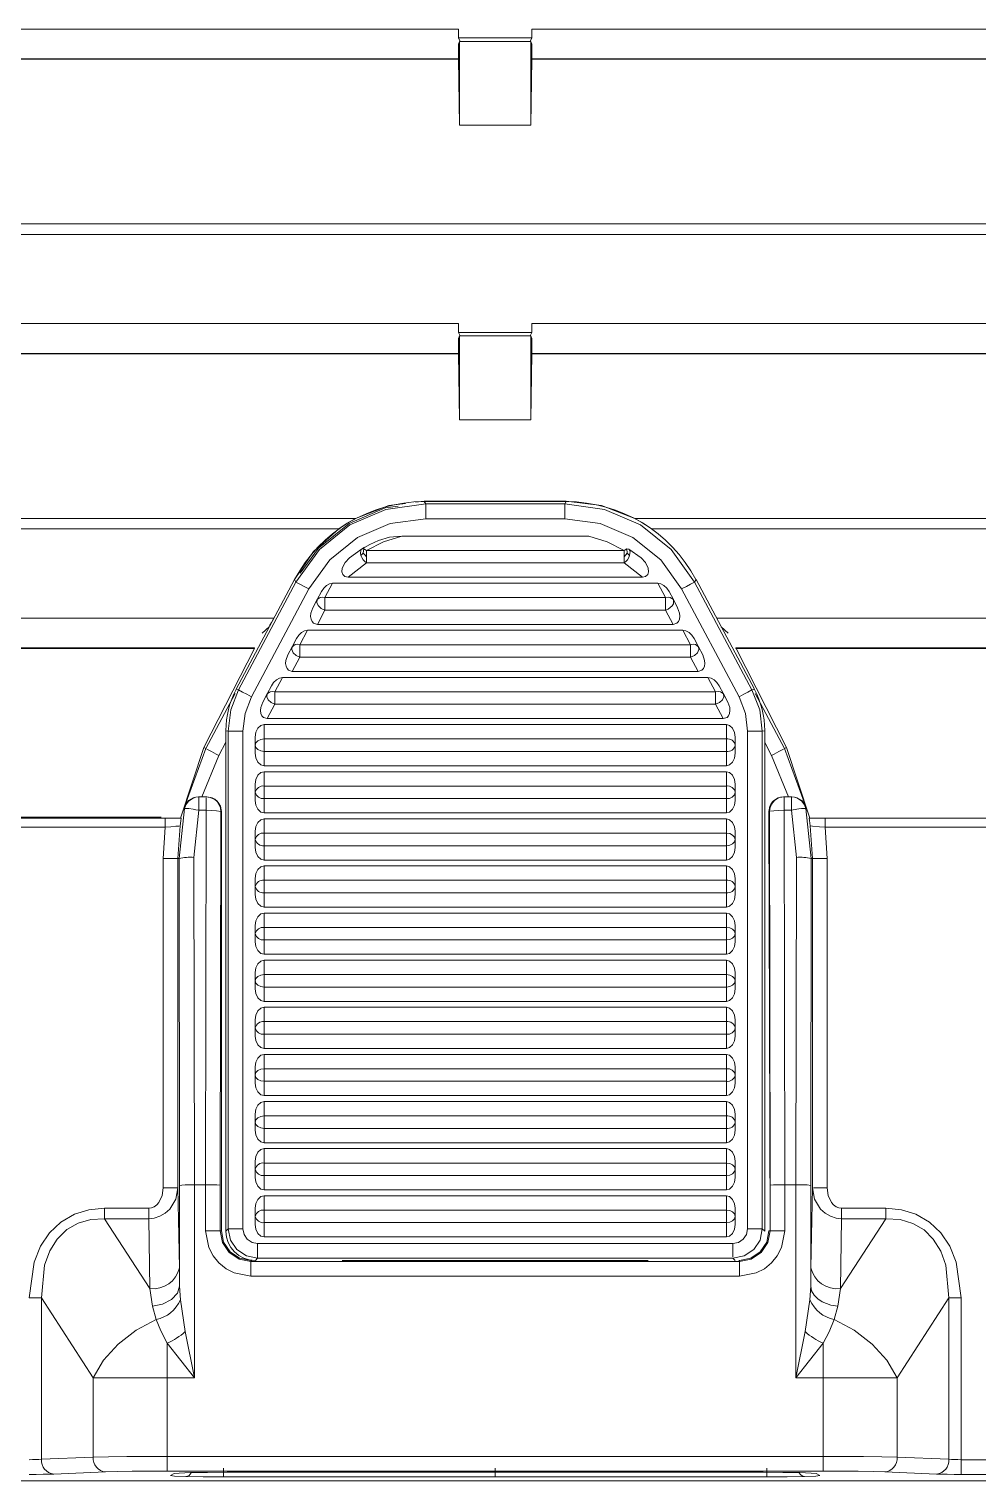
# Model space of a CAD drawing. Header units: millimetres. Extents: x -6000 to 26000, y -6000 to 26000.
# Drawn here: x 116.96 to 121.44, y -2837.61 to -2830.75 of the extents above; entities that cross this region are included whole.
import ezdxf

# ---------------------------------------------------------------- set-up
doc = ezdxf.new("R2010")
doc.units = ezdxf.units.MM
doc.header["$MEASUREMENT"] = 0
doc.layers.add('Чертеж и Рисунок_Ном._пера__7', color=7, linetype='Continuous', lineweight=15)
doc.layers.add('Чертеж и Рисунок_Ном._пера__8', color=7, linetype='Continuous', lineweight=15, true_color=0xa80f02)

msp = doc.modelspace()

# ---------------------------------------------------------------- linework, layer by layer
at = {"layer": 'Чертеж и Рисунок_Ном._пера__7', "color": 7, "linetype": 'Continuous', "lineweight": 15}
for p, q in [((113.8319, -2830.7472), (118.9884, -2830.7472)), ((118.9884, -2830.7472), (118.9884, -2830.789)), ((118.9884, -2830.789), (119.3363, -2830.789)), ((118.9884, -2830.789), (118.9969, -2830.806)), ((119.3278, -2830.806), (119.3363, -2830.789)), ((119.3363, -2830.7472), (124.4928, -2830.7472)), ((119.3363, -2830.7472), (119.3363, -2830.789)), ((118.9884, -2830.8182), (118.9945, -2830.806)), ((118.9884, -2830.8884), (118.9884, -2830.8182)), ((118.9945, -2830.806), (118.9945, -2831.2016)), ((118.9969, -2830.806), (118.9945, -2830.806)), ((118.9969, -2830.806), (119.3278, -2830.806)), ((119.3278, -2830.806), (119.3302, -2830.806)), ((119.3302, -2831.2016), (119.3302, -2830.806)), ((119.3363, -2830.8182), (119.3302, -2830.806)), ((119.3363, -2830.8182), (119.3363, -2830.8884)), ((118.989, -2830.8904), (113.8313, -2830.8904)), ((113.8319, -2830.8884), (118.9884, -2830.8884)), ((118.989, -2830.8904), (118.9884, -2830.8884)), ((118.9945, -2831.2016), (118.989, -2830.8904)), ((119.3357, -2830.8904), (119.3302, -2831.2016)), ((124.4934, -2830.8904), (119.3357, -2830.8904)), ((119.3363, -2830.8884), (119.3363, -2830.8884)), ((119.3363, -2830.8884), (124.4928, -2830.8884)), ((119.3302, -2831.2016), (118.9945, -2831.2016)), ((124.6722, -2831.6683), (113.6525, -2831.6683)), ((124.6711, -2831.7175), (113.6536, -2831.7175)), ((113.8319, -2832.139), (118.9884, -2832.139)), ((118.9884, -2832.139), (118.9884, -2832.1808)), ((119.3363, -2832.139), (124.4928, -2832.139)), ((119.3363, -2832.139), (119.3363, -2832.1808)), ((118.9884, -2832.1808), (119.3363, -2832.1808)), ((118.9884, -2832.1808), (118.9969, -2832.1978)), ((118.9884, -2832.2099), (118.9945, -2832.1978)), ((118.9884, -2832.2802), (118.9884, -2832.2099)), ((118.9945, -2832.1978), (118.9945, -2832.5933)), ((118.9969, -2832.1978), (118.9945, -2832.1978)), ((118.9969, -2832.1978), (119.3278, -2832.1978)), ((119.3278, -2832.1978), (119.3363, -2832.1808)), ((119.3278, -2832.1978), (119.3302, -2832.1978)), ((119.3302, -2832.5933), (119.3302, -2832.1978)), ((119.3363, -2832.2099), (119.3302, -2832.1978)), ((119.3363, -2832.2099), (119.3363, -2832.2802)), ((118.989, -2832.2821), (113.8313, -2832.2821)), ((113.8319, -2832.2802), (118.9884, -2832.2802)), ((118.989, -2832.2821), (118.9884, -2832.2802)), ((118.9945, -2832.5933), (118.989, -2832.2821)), ((119.3357, -2832.2821), (119.3302, -2832.5933)), ((124.4934, -2832.2821), (119.3357, -2832.2821)), ((119.3363, -2832.2802), (119.3363, -2832.2802)), ((119.3363, -2832.2802), (124.4928, -2832.2802)), ((119.3302, -2832.5933), (118.9945, -2832.5933)), ((118.7854, -2832.9829), (118.8274, -2832.9777)), ((118.8273, -2832.9806), (118.834, -2832.9917)), ((118.8273, -2832.9806), (119.4983, -2832.9806)), ((118.8274, -2832.9777), (119.4973, -2832.9777)), ((119.4983, -2832.9806), (119.4916, -2832.9917)), ((118.834, -2832.9917), (119.4916, -2832.9917)), ((113.6525, -2833.0601), (118.5016, -2833.0601)), ((113.6536, -2833.1093), (118.4227, -2833.1093)), ((118.834, -2833.0612), (119.4916, -2833.0612)), ((124.6722, -2833.0601), (119.8231, -2833.0601)), ((124.6711, -2833.1093), (119.902, -2833.1093)), ((118.7204, -2833.1433), (119.6053, -2833.1433)), ((118.4737, -2833.2469), (118.5311, -2833.2054)), ((118.5276, -2833.235), (118.5391, -2833.2243)), ((118.5534, -2833.2112), (119.7723, -2833.2112)), ((119.798, -2833.235), (119.7866, -2833.2243)), ((119.8519, -2833.2469), (119.7945, -2833.2054)), ((118.4674, -2833.3382), (118.5534, -2833.2703)), ((119.7723, -2833.2703), (118.5534, -2833.2703)), ((119.7723, -2833.2703), (119.8582, -2833.3382)), ((117.9382, -2833.8675), (118.2137, -2833.3492)), ((117.9493, -2833.8703), (118.2204, -2833.3604)), ((118.0107, -2833.9029), (118.2818, -2833.393)), ((118.2137, -2833.3492), (118.2204, -2833.3604)), ((118.394, -2833.366), (118.3579, -2833.4339)), ((118.394, -2833.366), (119.9316, -2833.366)), ((119.8582, -2833.3382), (118.4674, -2833.3382)), ((119.9316, -2833.366), (119.9677, -2833.4339)), ((120.0439, -2833.393), (120.315, -2833.9029)), ((120.1119, -2833.3492), (120.1052, -2833.3604)), ((120.1052, -2833.3604), (120.3763, -2833.8703)), ((120.1119, -2833.3492), (120.3875, -2833.8675)), ((118.3211, -2833.4438), (118.3007, -2833.4822)), ((118.3415, -2833.4054), (118.3211, -2833.4438)), ((118.3579, -2833.4339), (119.9677, -2833.4339)), ((118.3579, -2833.4929), (118.3579, -2833.4339)), ((119.9677, -2833.4929), (119.9677, -2833.4339)), ((119.9842, -2833.4054), (120.0046, -2833.4438)), ((120.025, -2833.4822), (120.0046, -2833.4438)), ((118.1162, -2833.5308), (113.8319, -2833.5308)), ((118.3218, -2833.5608), (118.3579, -2833.4929)), ((119.9677, -2833.4929), (118.3579, -2833.4929)), ((120.0038, -2833.5608), (119.9677, -2833.4929)), ((120.2085, -2833.5308), (124.4928, -2833.5308)), ((118.0609, -2833.6026), (118.0946, -2833.5725)), ((118.2756, -2833.5887), (118.2395, -2833.6566)), ((118.2756, -2833.5887), (120.05, -2833.5887)), ((120.0038, -2833.5608), (118.3218, -2833.5608)), ((120.05, -2833.5887), (120.0861, -2833.6566)), ((120.2638, -2833.6026), (120.2305, -2833.5721)), ((118.0246, -2833.6719), (113.8319, -2833.6719)), ((113.8319, -2833.6739), (118.0243, -2833.6739)), ((118.0243, -2833.6739), (117.7845, -2834.1423)), ((118.0243, -2833.6739), (118.0246, -2833.6719)), ((118.2027, -2833.6665), (118.1823, -2833.7049)), ((118.2231, -2833.6281), (118.2027, -2833.6665)), ((118.2395, -2833.6566), (120.0861, -2833.6566)), ((118.2395, -2833.7156), (118.2395, -2833.6566)), ((120.0861, -2833.7156), (120.0861, -2833.6566)), ((120.1026, -2833.6281), (120.123, -2833.6665)), ((120.1434, -2833.7049), (120.123, -2833.6665)), ((120.3004, -2833.6739), (120.3001, -2833.6719)), ((120.3001, -2833.6719), (120.5402, -2834.1423)), ((120.3001, -2833.6719), (124.4928, -2833.6719)), ((124.4928, -2833.6739), (120.3004, -2833.6739)), ((118.2034, -2833.7835), (118.2395, -2833.7156)), ((120.0861, -2833.7156), (118.2395, -2833.7156)), ((120.1222, -2833.7835), (120.0861, -2833.7156)), ((118.1211, -2833.8793), (118.1572, -2833.8114)), ((118.1572, -2833.8114), (120.1684, -2833.8114)), ((120.1222, -2833.7835), (118.2034, -2833.7835)), ((120.1684, -2833.8114), (120.2045, -2833.8793)), ((117.9382, -2833.8675), (117.9493, -2833.8703)), ((118.1047, -2833.8508), (118.0843, -2833.8892)), ((118.1211, -2833.8793), (120.2045, -2833.8793)), ((118.1211, -2833.9383), (118.1211, -2833.8793)), ((120.2045, -2833.9383), (120.2045, -2833.8793)), ((120.221, -2833.8508), (120.2414, -2833.8892)), ((120.3875, -2833.8675), (120.3763, -2833.8703)), ((117.9328, -2833.8871), (117.7943, -2834.1475)), ((118.0639, -2833.9276), (118.0843, -2833.8892)), ((118.085, -2834.0062), (118.1211, -2833.9383)), ((120.2045, -2833.9383), (118.1211, -2833.9383)), ((120.2406, -2834.0062), (120.2045, -2833.9383)), ((120.2618, -2833.9276), (120.2414, -2833.8892)), ((120.392, -2833.8873), (120.5304, -2834.1475)), ((120.2406, -2834.0062), (118.085, -2834.0062)), ((117.8894, -2834.0632), (117.9005, -2834.066)), ((117.8894, -2836.4281), (117.8894, -2834.0632)), ((117.9005, -2836.4169), (117.9005, -2834.066)), ((117.97, -2836.4169), (117.97, -2834.066)), ((118.0703, -2834.034), (120.2554, -2834.034)), ((118.0703, -2834.1019), (118.0703, -2834.034)), ((120.2554, -2834.034), (120.2554, -2834.1019)), ((120.3557, -2834.066), (120.3557, -2836.4169)), ((120.4363, -2834.0632), (120.4252, -2834.066)), ((120.4252, -2834.066), (120.4252, -2836.4169)), ((120.4363, -2834.0632), (120.4363, -2836.4281)), ((117.7845, -2834.1423), (117.6765, -2834.4722)), ((117.6903, -2834.4305), (117.7943, -2834.1475)), ((117.7943, -2834.1475), (117.7845, -2834.1423)), ((118.0285, -2834.0931), (118.0285, -2834.1315)), ((118.0285, -2834.1698), (118.0285, -2834.1315)), ((118.0703, -2834.1019), (120.2554, -2834.1019)), ((118.0703, -2834.161), (118.0703, -2834.1019)), ((120.2554, -2834.161), (120.2554, -2834.1019)), ((120.2971, -2834.0931), (120.2971, -2834.1315)), ((120.2971, -2834.1698), (120.2971, -2834.1315)), ((120.5402, -2834.1423), (120.5304, -2834.1475)), ((120.5304, -2834.1475), (120.6344, -2834.4305)), ((120.6482, -2834.4722), (120.5402, -2834.1423)), ((117.8558, -2834.1802), (117.7761, -2834.3758)), ((120.2554, -2834.161), (118.0703, -2834.161)), ((118.0703, -2834.2289), (118.0703, -2834.161)), ((120.2554, -2834.2289), (120.2554, -2834.161)), ((120.5486, -2834.3758), (120.469, -2834.1802)), ((120.2554, -2834.2289), (118.0703, -2834.2289)), ((118.0703, -2834.2567), (118.0703, -2834.3246)), ((118.0703, -2834.2567), (120.2554, -2834.2567)), ((120.2554, -2834.2567), (120.2554, -2834.3246)), ((118.0285, -2834.3158), (118.0285, -2834.3541)), ((118.0285, -2834.3541), (118.0285, -2834.3925)), ((118.0703, -2834.3246), (120.2554, -2834.3246)), ((118.0703, -2834.3837), (118.0703, -2834.3246)), ((120.2554, -2834.3837), (120.2554, -2834.3246)), ((120.2971, -2834.3158), (120.2971, -2834.3541)), ((120.2971, -2834.3925), (120.2971, -2834.3541)), ((117.6686, -2834.6677), (117.694, -2834.4304)), ((117.694, -2834.4304), (117.6903, -2834.4305)), ((117.762, -2834.3758), (117.7595, -2834.3758)), ((117.762, -2834.3758), (117.762, -2834.4393)), ((117.7963, -2834.3758), (117.762, -2834.3758)), ((117.7987, -2834.3758), (117.7963, -2834.3758)), ((120.2554, -2834.3837), (118.0703, -2834.3837)), ((118.0703, -2834.4516), (118.0703, -2834.3837)), ((120.2554, -2834.4516), (120.2554, -2834.3837)), ((120.526, -2834.3758), (120.5284, -2834.3758)), ((120.5627, -2834.3758), (120.5284, -2834.3758)), ((120.5627, -2834.4393), (120.5627, -2834.3758)), ((120.5652, -2834.3758), (120.5627, -2834.3758)), ((120.6307, -2834.4304), (120.6561, -2834.6677)), ((120.6344, -2834.4305), (120.6307, -2834.4304)), ((108.1025, -2834.4772), (117.6027, -2834.4772)), ((113.6534, -2834.4722), (117.583, -2834.4722)), ((117.6765, -2834.4722), (117.6757, -2834.4772)), ((117.7382, -2834.6616), (117.762, -2834.4393)), ((117.762, -2834.4393), (117.7963, -2834.4393)), ((117.7963, -2834.4393), (117.7936, -2836.2087)), ((117.8632, -2836.2117), (117.8659, -2834.4454)), ((117.8659, -2834.4454), (117.8683, -2834.4454)), ((117.8683, -2834.4454), (117.8683, -2836.4269)), ((120.2554, -2834.4516), (118.0703, -2834.4516)), ((118.0703, -2834.4794), (120.2554, -2834.4794)), ((118.0703, -2834.4794), (118.0703, -2834.5473)), ((120.2554, -2834.4794), (120.2554, -2834.5473)), ((120.4588, -2834.4454), (120.4564, -2834.4454)), ((120.4615, -2836.4269), (120.4564, -2834.4454)), ((120.4588, -2834.4454), (120.4615, -2836.2117)), ((120.5284, -2834.4393), (120.5311, -2836.2087)), ((120.5627, -2834.4393), (120.5284, -2834.4393)), ((120.5865, -2834.6616), (120.5627, -2834.4393)), ((120.649, -2834.4772), (120.6482, -2834.4722)), ((130.2222, -2834.4772), (120.722, -2834.4772)), ((117.6027, -2834.5189), (108.1025, -2834.5189)), ((117.5933, -2834.6677), (117.6027, -2834.5189)), ((117.6737, -2834.5131), (117.6629, -2834.6677)), ((118.0285, -2834.5385), (118.0285, -2834.5768)), ((118.0703, -2834.5473), (118.0703, -2834.6064)), ((118.0703, -2834.5473), (120.2554, -2834.5473)), ((120.2554, -2834.5473), (120.2554, -2834.6064)), ((120.2971, -2834.5768), (120.2971, -2834.5385)), ((120.6618, -2834.6677), (120.651, -2834.5131)), ((120.722, -2834.5189), (120.7314, -2834.6677)), ((130.2222, -2834.5189), (120.722, -2834.5189)), ((118.0285, -2834.6152), (118.0285, -2834.5768)), ((120.2554, -2834.6064), (118.0703, -2834.6064)), ((118.0703, -2834.6743), (118.0703, -2834.6064)), ((120.2554, -2834.6743), (120.2554, -2834.6064)), ((120.2971, -2834.6152), (120.2971, -2834.5768)), ((117.5933, -2836.2231), (117.5933, -2834.6677)), ((117.6629, -2834.6677), (117.5933, -2834.6677)), ((117.6629, -2834.6677), (117.6629, -2836.2231)), ((117.6629, -2834.6677), (117.6686, -2834.6677)), ((117.6686, -2834.6677), (117.6709, -2836.2117)), ((117.7405, -2836.2087), (117.7382, -2834.6616)), ((120.2554, -2834.6743), (118.0703, -2834.6743)), ((118.0703, -2834.7021), (120.2554, -2834.7021)), ((118.0703, -2834.77), (118.0703, -2834.7021)), ((120.2554, -2834.7021), (120.2554, -2834.77)), ((120.5865, -2834.6616), (120.5842, -2836.2087)), ((120.6561, -2834.6677), (120.6538, -2836.2117)), ((120.6618, -2834.6677), (120.6561, -2834.6677)), ((120.6618, -2836.2231), (120.6618, -2834.6677)), ((120.6618, -2834.6677), (120.7314, -2834.6677)), ((120.7314, -2834.6677), (120.7314, -2836.2231)), ((118.0285, -2834.7611), (118.0285, -2834.7995)), ((118.0703, -2834.77), (120.2554, -2834.77)), ((118.0703, -2834.829), (118.0703, -2834.77)), ((120.2554, -2834.829), (120.2554, -2834.77)), ((120.2971, -2834.7611), (120.2971, -2834.7995)), ((118.0285, -2834.8379), (118.0285, -2834.7995)), ((120.2554, -2834.829), (118.0703, -2834.829)), ((118.0703, -2834.8969), (118.0703, -2834.829)), ((120.2554, -2834.8969), (120.2554, -2834.829)), ((120.2971, -2834.8379), (120.2971, -2834.7995)), ((120.2554, -2834.8969), (118.0703, -2834.8969)), ((118.0703, -2834.9248), (120.2554, -2834.9248)), ((118.0703, -2834.9248), (118.0703, -2834.9927)), ((120.2554, -2834.9248), (120.2554, -2834.9927)), ((118.0285, -2834.9838), (118.0285, -2835.0222)), ((118.0285, -2835.0606), (118.0285, -2835.0222)), ((118.0703, -2834.9927), (118.0703, -2835.0517)), ((118.0703, -2834.9927), (120.2554, -2834.9927)), ((120.2554, -2834.9927), (120.2554, -2835.0517)), ((120.2971, -2835.0222), (120.2971, -2834.9838)), ((120.2971, -2835.0606), (120.2971, -2835.0222)), ((120.2554, -2835.0517), (118.0703, -2835.0517)), ((118.0703, -2835.1196), (118.0703, -2835.0517)), ((120.2554, -2835.1196), (120.2554, -2835.0517)), ((120.2554, -2835.1196), (118.0703, -2835.1196)), ((118.0703, -2835.1475), (118.0703, -2835.2154)), ((118.0703, -2835.1475), (120.2554, -2835.1475)), ((120.2554, -2835.1475), (120.2554, -2835.2154)), ((118.0285, -2835.2065), (118.0285, -2835.2449)), ((118.0285, -2835.2449), (118.0285, -2835.2833)), ((118.0703, -2835.2154), (120.2554, -2835.2154)), ((118.0703, -2835.2744), (118.0703, -2835.2154)), ((120.2554, -2835.2744), (120.2554, -2835.2154)), ((120.2971, -2835.2065), (120.2971, -2835.2449)), ((120.2971, -2835.2833), (120.2971, -2835.2449)), ((120.2554, -2835.2744), (118.0703, -2835.2744)), ((118.0703, -2835.3423), (118.0703, -2835.2744)), ((120.2554, -2835.3423), (120.2554, -2835.2744)), ((120.2554, -2835.3423), (118.0703, -2835.3423)), ((118.0703, -2835.3701), (118.0703, -2835.438)), ((118.0703, -2835.3701), (120.2554, -2835.3701)), ((120.2554, -2835.3701), (120.2554, -2835.438)), ((118.0285, -2835.4292), (118.0285, -2835.4676)), ((118.0703, -2835.438), (120.2554, -2835.438)), ((118.0703, -2835.4971), (118.0703, -2835.438)), ((120.2554, -2835.4971), (120.2554, -2835.438)), ((120.2971, -2835.4292), (120.2971, -2835.4676)), ((118.0285, -2835.4676), (118.0285, -2835.5059)), ((120.2554, -2835.4971), (118.0703, -2835.4971)), ((118.0703, -2835.565), (118.0703, -2835.4971)), ((120.2554, -2835.565), (120.2554, -2835.4971)), ((120.2971, -2835.5059), (120.2971, -2835.4676)), ((120.2554, -2835.565), (118.0703, -2835.565)), ((118.0703, -2835.5928), (118.0703, -2835.6607)), ((118.0703, -2835.5928), (120.2554, -2835.5928)), ((120.2554, -2835.5928), (120.2554, -2835.6607)), ((118.0285, -2835.6519), (118.0285, -2835.6902)), ((118.0703, -2835.6607), (118.0703, -2835.7198)), ((118.0703, -2835.6607), (120.2554, -2835.6607)), ((120.2554, -2835.6607), (120.2554, -2835.7198)), ((120.2971, -2835.6519), (120.2971, -2835.6902)), ((118.0285, -2835.7286), (118.0285, -2835.6902)), ((120.2554, -2835.7198), (118.0703, -2835.7198)), ((118.0703, -2835.7877), (118.0703, -2835.7198)), ((120.2554, -2835.7198), (120.2554, -2835.7877)), ((120.2971, -2835.7286), (120.2971, -2835.6902)), ((120.2554, -2835.7877), (118.0703, -2835.7877)), ((118.0703, -2835.8834), (118.0703, -2835.8155)), ((118.0703, -2835.8155), (120.2554, -2835.8155)), ((120.2554, -2835.8155), (120.2554, -2835.8834)), ((118.0285, -2835.8745), (118.0285, -2835.9129)), ((118.0285, -2835.9513), (118.0285, -2835.9129)), ((118.0703, -2835.8834), (120.2554, -2835.8834)), ((118.0703, -2835.9424), (118.0703, -2835.8834)), ((120.2554, -2835.9424), (120.2554, -2835.8834)), ((120.2971, -2835.8745), (120.2971, -2835.9129)), ((120.2971, -2835.9513), (120.2971, -2835.9129)), ((120.2554, -2835.9424), (118.0703, -2835.9424)), ((118.0703, -2836.0103), (118.0703, -2835.9424)), ((120.2554, -2836.0103), (120.2554, -2835.9424)), ((120.2554, -2836.0103), (118.0703, -2836.0103)), ((118.0703, -2836.0382), (120.2554, -2836.0382)), ((118.0703, -2836.0382), (118.0703, -2836.1061)), ((120.2554, -2836.0382), (120.2554, -2836.1061)), ((118.0285, -2836.0972), (118.0285, -2836.1356)), ((118.0285, -2836.174), (118.0285, -2836.1356)), ((118.0703, -2836.1061), (118.0703, -2836.1651)), ((118.0703, -2836.1061), (120.2554, -2836.1061)), ((120.2554, -2836.1061), (120.2554, -2836.1651)), ((120.2971, -2836.0972), (120.2971, -2836.1356)), ((120.2971, -2836.174), (120.2971, -2836.1356)), ((117.6709, -2836.2117), (117.6709, -2836.6878)), ((117.7405, -2837.1205), (117.7405, -2836.2087)), ((117.7936, -2836.2087), (117.7405, -2836.2087)), ((117.7936, -2836.4269), (117.7936, -2836.2087)), ((117.8632, -2836.4269), (117.8632, -2836.2117)), ((120.2554, -2836.1651), (118.0703, -2836.1651)), ((118.0703, -2836.233), (118.0703, -2836.1651)), ((120.2554, -2836.1651), (120.2554, -2836.233)), ((120.4615, -2836.4269), (120.4615, -2836.2117)), ((120.5311, -2836.2087), (120.5311, -2836.4269)), ((120.5842, -2836.2087), (120.5311, -2836.2087)), ((120.5842, -2836.2087), (120.5842, -2837.1205)), ((120.6538, -2836.2117), (120.6538, -2836.6878)), ((117.6695, -2836.601), (117.6629, -2836.2231)), ((120.2554, -2836.233), (118.0703, -2836.233)), ((118.0703, -2836.2609), (120.2554, -2836.2609)), ((118.0703, -2836.2609), (118.0703, -2836.3288)), ((120.2554, -2836.2609), (120.2554, -2836.3288)), ((120.6552, -2836.601), (120.6618, -2836.2231)), ((117.316, -2836.3695), (117.316, -2836.3202)), ((117.316, -2836.3202), (117.5246, -2836.3202)), ((117.5246, -2836.3695), (117.5246, -2836.3202)), ((118.0285, -2836.3199), (118.0285, -2836.3583)), ((118.0703, -2836.3288), (118.0703, -2836.3878)), ((118.0703, -2836.3288), (120.2554, -2836.3288)), ((120.2554, -2836.3288), (120.2554, -2836.3878)), ((120.2971, -2836.3199), (120.2971, -2836.3583)), ((120.8001, -2836.3695), (120.8001, -2836.3202)), ((120.8001, -2836.3202), (121.0087, -2836.3202)), ((121.0087, -2836.3202), (121.0087, -2836.3695)), ((117.5303, -2836.6994), (117.316, -2836.3695)), ((117.316, -2836.3695), (117.5246, -2836.3695)), ((117.5303, -2836.6994), (117.5246, -2836.3695)), ((117.8894, -2836.4281), (117.9005, -2836.4169)), ((118.0285, -2836.3967), (118.0285, -2836.3583)), ((120.2554, -2836.3878), (118.0703, -2836.3878)), ((118.0703, -2836.4557), (118.0703, -2836.3878)), ((120.2554, -2836.3878), (120.2554, -2836.4557)), ((120.2971, -2836.3967), (120.2971, -2836.3583)), ((120.4363, -2836.4281), (120.4252, -2836.4169)), ((121.0087, -2836.3695), (120.7944, -2836.6994)), ((120.8001, -2836.3695), (120.7944, -2836.6994)), ((121.0087, -2836.3695), (120.8001, -2836.3695)), ((117.7936, -2836.4269), (117.8632, -2836.4269)), ((117.8683, -2836.4269), (117.8632, -2836.4269)), ((120.2862, -2836.4864), (118.0395, -2836.4864)), ((120.2554, -2836.4557), (118.0703, -2836.4557)), ((120.4564, -2836.4269), (120.4615, -2836.4269)), ((120.5311, -2836.4269), (120.4615, -2836.4269)), ((120.2862, -2836.5559), (118.0395, -2836.5559)), ((117.6709, -2836.6878), (117.6695, -2836.601)), ((118.0075, -2836.5661), (118.0075, -2836.5712)), ((118.0118, -2836.5661), (118.0075, -2836.5661)), ((120.3172, -2836.5712), (118.0075, -2836.5712)), ((118.0075, -2836.6408), (118.0075, -2836.5712)), ((118.4386, -2836.5675), (118.4386, -2836.5666)), ((118.4386, -2836.5666), (119.8861, -2836.5675)), ((118.8312, -2836.567), (118.4386, -2836.567)), ((118.8312, -2836.567), (119.5664, -2836.567)), ((119.8861, -2836.567), (119.5664, -2836.567)), ((119.8861, -2836.5675), (119.8861, -2836.5666)), ((120.3172, -2836.5661), (120.3138, -2836.5661)), ((120.3172, -2836.5712), (120.3172, -2836.5661)), ((120.3172, -2836.6408), (120.3172, -2836.5712)), ((120.6538, -2836.6878), (120.6552, -2836.601)), ((117.6709, -2836.6878), (117.6743, -2836.7534)), ((120.3172, -2836.6408), (118.0075, -2836.6408)), ((120.6504, -2836.7534), (120.6538, -2836.6878)), ((117.0173, -2836.7438), (116.9589, -2836.7438)), ((117.0173, -2836.7438), (117.2619, -2837.1205)), ((117.0173, -2836.7438), (117.0173, -2837.5064)), ((117.5429, -2836.7822), (117.5303, -2836.6994)), ((117.6743, -2836.7534), (117.6977, -2836.903)), ((120.627, -2836.903), (120.6504, -2836.7534)), ((120.7944, -2836.6994), (120.7818, -2836.7822)), ((121.3074, -2836.7438), (121.0628, -2837.1205)), ((121.3074, -2837.5064), (121.3074, -2836.7438)), ((121.3074, -2836.7438), (121.3658, -2836.7438)), ((121.3658, -2836.7438), (121.3658, -2837.508)), ((117.5595, -2836.8451), (117.5429, -2836.7822)), ((120.7652, -2836.8451), (120.7818, -2836.7822)), ((117.612, -2837.1205), (117.612, -2836.9574)), ((117.7405, -2837.1205), (117.612, -2836.9574)), ((117.6977, -2836.903), (117.7405, -2837.1205)), ((120.5842, -2837.1205), (120.627, -2836.903)), ((120.7127, -2836.9574), (120.5842, -2837.1205)), ((120.7127, -2836.9574), (120.7127, -2837.1205)), ((117.2619, -2837.1205), (117.2619, -2837.4965)), ((117.612, -2837.4924), (117.612, -2837.1205)), ((117.7405, -2837.1205), (117.612, -2837.1205)), ((120.7127, -2837.1205), (120.5842, -2837.1205)), ((120.7127, -2837.1205), (120.7127, -2837.4924)), ((121.0628, -2837.1205), (120.7127, -2837.1205)), ((121.0628, -2837.1205), (121.0628, -2837.4965)), ((117.2619, -2837.4965), (117.0173, -2837.5064)), ((120.7127, -2837.4924), (117.612, -2837.4924)), ((117.612, -2837.4924), (117.612, -2837.5619)), ((120.7127, -2837.5619), (120.7127, -2837.4924)), ((121.0628, -2837.4965), (121.3074, -2837.5064)), ((121.3658, -2837.508), (121.3658, -2837.5776)), ((121.3658, -2837.508), (131.9778, -2837.508)), ((117.3202, -2837.5661), (117.0756, -2837.5759)), ((120.7127, -2837.5619), (117.612, -2837.5619)), ((117.627, -2837.583), (117.6272, -2837.5828)), ((117.6272, -2837.5828), (117.6455, -2837.5736)), ((117.8775, -2837.5479), (117.8775, -2837.5896)), ((117.8957, -2837.5674), (118.4389, -2837.5674)), ((117.8957, -2837.5674), (118.4386, -2837.5674)), ((118.4386, -2837.5663), (119.8861, -2837.5663)), ((118.4386, -2837.5674), (118.4386, -2837.5663)), ((119.1624, -2837.5479), (119.1624, -2837.5896)), ((119.8857, -2837.5674), (119.9064, -2837.5674)), ((119.8861, -2837.5674), (119.8861, -2837.5663)), ((119.8861, -2837.5674), (120.429, -2837.5674)), ((119.8861, -2837.5674), (119.8861, -2837.5674)), ((119.9064, -2837.5674), (120.429, -2837.5674)), ((120.4472, -2837.5896), (120.4472, -2837.5479)), ((120.6792, -2837.5736), (120.6975, -2837.5828)), ((120.6975, -2837.5828), (120.6977, -2837.583)), ((121.2491, -2837.5759), (121.0045, -2837.5661)), ((121.3658, -2837.5776), (131.9778, -2837.5776)), ((106.3159, -2837.6086), (132.0088, -2837.6086)), ((119.1624, -2837.5896), (117.8775, -2837.5896)), ((120.4472, -2837.5896), (119.1624, -2837.5896))]:
    msp.add_line(p, q, dxfattribs=at)
at = {"layer": 'Чертеж и Рисунок_Ном._пера__7', "color": 7, "linetype": 'Continuous', "lineweight": 15, "flags": 128}
for points in [[(118.5016, -2833.0601), (118.6597, -2832.9985), (118.7392, -2832.9887)], [(119.8231, -2833.0601), (119.665, -2832.9985), (119.4973, -2832.9777)], [(118.2204, -2833.3604), (118.3316, -2833.2066), (118.4761, -2833.091), (118.646, -2833.0176), (118.834, -2832.9917)], [(118.241, -2833.3188), (118.3265, -2833.2), (118.4718, -2833.0835), (118.6429, -2833.01), (118.7043, -2833.0016)], [(118.834, -2832.9917), (118.834, -2833.0133), (118.834, -2833.0354), (118.834, -2833.0612)], [(119.4916, -2832.9917), (119.4916, -2833.0133), (119.4916, -2833.0354), (119.4916, -2833.0612)], [(119.4916, -2832.9917), (119.6796, -2833.0176), (119.8496, -2833.091), (119.9941, -2833.2066), (120.1052, -2833.3604)], [(118.4227, -2833.1093), (118.304, -2833.2168), (118.213, -2833.3487)], [(118.2818, -2833.393), (118.3802, -2833.2562), (118.5115, -2833.1507), (118.6667, -2833.084), (118.834, -2833.0612)], [(118.5016, -2833.0601), (118.4623, -2833.0829), (118.4227, -2833.1093)], [(119.4916, -2833.0612), (119.6586, -2833.0839), (119.8135, -2833.1503), (119.9452, -2833.2559), (120.0439, -2833.393)], [(119.902, -2833.1093), (119.8624, -2833.0829), (119.8231, -2833.0601)], [(118.6105, -2833.1639), (118.5692, -2833.1835), (118.5334, -2833.204), (118.5451, -2833.1961)], [(118.7204, -2833.1433), (118.6339, -2833.1698), (118.5534, -2833.2112)], [(118.6105, -2833.1639), (118.6623, -2833.1485), (118.7204, -2833.1433)], [(119.6053, -2833.1433), (119.6917, -2833.1698), (119.7723, -2833.2112)], [(118.4674, -2833.3382), (118.4522, -2833.3349), (118.4418, -2833.3251), (118.4379, -2833.3121), (118.4398, -2833.2953), (118.4532, -2833.2686), (118.4737, -2833.2469)], [(118.5276, -2833.235), (118.5252, -2833.2252), (118.5271, -2833.2099)], [(118.5534, -2833.2703), (118.5455, -2833.2635), (118.5382, -2833.2549), (118.5321, -2833.2451), (118.5276, -2833.235)], [(118.5311, -2833.2054), (118.5413, -2833.2043)], [(118.5413, -2833.2043), (118.5391, -2833.2243)], [(118.5391, -2833.2243), (118.5456, -2833.2324), (118.5534, -2833.2407)], [(118.5413, -2833.2043), (118.5534, -2833.2112)], [(118.5534, -2833.2112), (118.5534, -2833.2248), (118.5534, -2833.2407)], [(118.5534, -2833.2703), (118.5534, -2833.2567), (118.5534, -2833.2407)], [(119.7723, -2833.2112), (119.7843, -2833.2043)], [(119.7723, -2833.2112), (119.7723, -2833.2248), (119.7723, -2833.2407)], [(119.7866, -2833.2243), (119.78, -2833.2324), (119.7723, -2833.2407)], [(119.798, -2833.235), (119.7936, -2833.2451), (119.7875, -2833.2549), (119.7802, -2833.2635), (119.7723, -2833.2703)], [(119.7723, -2833.2407), (119.7723, -2833.2567), (119.7723, -2833.2703)], [(119.7843, -2833.2043), (119.7866, -2833.2243)], [(119.7843, -2833.2043), (119.7945, -2833.2054)], [(119.7945, -2833.2054), (119.8006, -2833.2166), (119.798, -2833.235)], [(119.8519, -2833.2469), (119.8725, -2833.2686), (119.8858, -2833.2953), (119.8878, -2833.3117), (119.8839, -2833.3251), (119.873, -2833.3351), (119.8582, -2833.3382)], [(118.2204, -2833.3604), (118.2395, -2833.3705), (118.259, -2833.3809), (118.2818, -2833.393)], [(118.3415, -2833.4054), (118.3521, -2833.3895), (118.3654, -2833.3769), (118.3797, -2833.3687), (118.394, -2833.366)], [(119.9316, -2833.366), (119.9458, -2833.3687), (119.9603, -2833.3769), (119.9734, -2833.3893), (119.9842, -2833.4054)], [(120.1052, -2833.3604), (120.0862, -2833.3705), (120.0666, -2833.3809), (120.0439, -2833.393)], [(118.3579, -2833.4929), (118.34, -2833.4849), (118.326, -2833.472), (118.3192, -2833.4572), (118.3211, -2833.4438)], [(118.3211, -2833.4438), (118.3353, -2833.4333), (118.3461, -2833.4321), (118.3579, -2833.4339)], [(119.9677, -2833.4339), (119.9796, -2833.4321), (119.9903, -2833.4333), (120.0046, -2833.4438)], [(120.0046, -2833.4634), (119.9989, -2833.4729), (119.9903, -2833.4815), (119.9796, -2833.4884), (119.9677, -2833.4929)], [(120.0046, -2833.4438), (120.0046, -2833.4634)], [(118.1141, -2833.5348), (118.1052, -2833.5513), (118.0963, -2833.5681)], [(118.3218, -2833.5608), (118.304, -2833.555), (118.2968, -2833.5471), (118.2921, -2833.5359), (118.2902, -2833.523), (118.2915, -2833.5083), (118.3007, -2833.4822)], [(120.025, -2833.4822), (120.0342, -2833.5083), (120.0354, -2833.5226), (120.0336, -2833.5359), (120.029, -2833.5468), (120.0216, -2833.555), (120.0038, -2833.5608)], [(118.2231, -2833.6281), (118.2337, -2833.6122), (118.247, -2833.5995), (118.2613, -2833.5914), (118.2756, -2833.5887)], [(120.05, -2833.5887), (120.0642, -2833.5914), (120.0787, -2833.5995), (120.0918, -2833.612), (120.1026, -2833.6281)], [(118.2395, -2833.7156), (118.2216, -2833.7076), (118.2076, -2833.6947), (118.2008, -2833.6799), (118.2027, -2833.6665)], [(118.2027, -2833.6665), (118.2169, -2833.656), (118.2277, -2833.6548), (118.2395, -2833.6566)], [(120.0861, -2833.6566), (120.098, -2833.6548), (120.1087, -2833.656), (120.123, -2833.6665)], [(120.123, -2833.6665), (120.1248, -2833.6799), (120.118, -2833.6947), (120.1041, -2833.7076), (120.0861, -2833.7156)], [(118.2034, -2833.7835), (118.1856, -2833.7777), (118.1784, -2833.7697), (118.1737, -2833.7586), (118.1718, -2833.7457), (118.1731, -2833.731), (118.1823, -2833.7049)], [(120.1434, -2833.7049), (120.1526, -2833.731), (120.1538, -2833.7453), (120.152, -2833.7586), (120.1474, -2833.7695), (120.14, -2833.7777), (120.1222, -2833.7835)], [(118.1047, -2833.8508), (118.1153, -2833.8349), (118.1286, -2833.8222), (118.1429, -2833.8141), (118.1572, -2833.8114)], [(120.1684, -2833.8114), (120.1826, -2833.8141), (120.1971, -2833.8222), (120.2102, -2833.8347), (120.221, -2833.8508)], [(117.9005, -2834.066), (117.9129, -2833.9651), (117.9493, -2833.8703)], [(117.9493, -2833.8703), (117.9684, -2833.8804), (117.9879, -2833.8908), (118.0107, -2833.9029)], [(118.0843, -2833.8892), (118.0985, -2833.8787), (118.1093, -2833.8775), (118.1211, -2833.8793)], [(120.2045, -2833.8793), (120.2164, -2833.8775), (120.2271, -2833.8787), (120.2414, -2833.8892)], [(120.3763, -2833.8703), (120.3573, -2833.8804), (120.3378, -2833.8908), (120.315, -2833.9029)], [(120.3763, -2833.8703), (120.4128, -2833.9651), (120.4252, -2834.066)], [(117.97, -2834.066), (117.9803, -2833.982), (118.0107, -2833.9029)], [(118.085, -2834.0062), (118.0672, -2834.0004), (118.06, -2833.9924), (118.0553, -2833.9813), (118.0534, -2833.9684), (118.0547, -2833.9537), (118.0639, -2833.9276)], [(118.1211, -2833.9383), (118.1032, -2833.9302), (118.0892, -2833.9174), (118.0824, -2833.9026), (118.0843, -2833.8892)], [(120.2414, -2833.8892), (120.2432, -2833.9026), (120.2364, -2833.9174), (120.2225, -2833.9302), (120.2045, -2833.9383)], [(120.2618, -2833.9276), (120.271, -2833.9537), (120.2722, -2833.968), (120.2704, -2833.9813), (120.2658, -2833.9921), (120.2584, -2834.0004), (120.2406, -2834.0062)], [(120.315, -2833.9029), (120.3453, -2833.982), (120.3557, -2834.066)], [(117.9005, -2834.066), (117.9221, -2834.066), (117.9442, -2834.066), (117.97, -2834.066)], [(118.0285, -2834.0931), (118.0316, -2834.0706), (118.0408, -2834.0513), (118.0549, -2834.0382), (118.0703, -2834.034)], [(120.2554, -2834.034), (120.2707, -2834.0382), (120.2849, -2834.0513), (120.2942, -2834.0714), (120.2971, -2834.0931)], [(120.4252, -2834.066), (120.4036, -2834.066), (120.3814, -2834.066), (120.3557, -2834.066)], [(117.8557, -2834.1802), (117.8438, -2834.1738), (117.8322, -2834.1677), (117.8216, -2834.162), (117.8123, -2834.1571), (117.799, -2834.15)], [(118.0285, -2834.1315), (118.0317, -2834.1202), (118.0408, -2834.1106), (118.0543, -2834.1042), (118.0703, -2834.1019)], [(118.0703, -2834.161), (118.0543, -2834.1587), (118.0408, -2834.1523), (118.0317, -2834.1428), (118.0285, -2834.1315)], [(120.469, -2834.1802), (120.4809, -2834.1738), (120.4925, -2834.1677), (120.5031, -2834.162), (120.5124, -2834.1571), (120.5257, -2834.15)], [(118.0703, -2834.2289), (118.0549, -2834.2247), (118.0408, -2834.2116), (118.0315, -2834.1916), (118.0285, -2834.1698)], [(120.2971, -2834.1698), (120.2941, -2834.1924), (120.2849, -2834.2116), (120.2707, -2834.2247), (120.2554, -2834.2289)], [(118.0285, -2834.3158), (118.0316, -2834.2933), (118.0408, -2834.274), (118.0549, -2834.2609), (118.0703, -2834.2567)], [(120.2554, -2834.2567), (120.2707, -2834.2609), (120.2849, -2834.274), (120.2942, -2834.294), (120.2971, -2834.3158)], [(117.6903, -2834.4305), (117.699, -2834.4095), (117.7124, -2834.3937), (117.7355, -2834.38), (117.7476, -2834.3768), (117.7595, -2834.3758)], [(117.694, -2834.4304), (117.7003, -2834.4132), (117.7132, -2834.3957), (117.734, -2834.3816), (117.7473, -2834.3774), (117.762, -2834.3758)], [(117.694, -2834.4304), (117.7143, -2834.4307), (117.7346, -2834.4339), (117.7475, -2834.4363), (117.762, -2834.4393)], [(117.8659, -2834.4454), (117.8634, -2834.427), (117.8568, -2834.4111), (117.8476, -2834.3984), (117.8369, -2834.3888), (117.8149, -2834.3783), (117.7963, -2834.3758)], [(117.7963, -2834.4393), (117.7963, -2834.4146), (117.7963, -2834.3941), (117.7963, -2834.3805)], [(117.7987, -2834.3758), (117.8243, -2834.3807), (117.8365, -2834.387), (117.8479, -2834.3962), (117.8566, -2834.4068), (117.8634, -2834.4198), (117.8683, -2834.4454)], [(118.0703, -2834.4516), (118.0549, -2834.4474), (118.0408, -2834.4343), (118.0315, -2834.4143), (118.0285, -2834.3925)], [(120.2971, -2834.3925), (120.2941, -2834.415), (120.2849, -2834.4343), (120.2707, -2834.4474), (120.2554, -2834.4516)], [(120.4564, -2834.4454), (120.4613, -2834.4198), (120.4676, -2834.4076), (120.4768, -2834.3962), (120.4874, -2834.3875), (120.5004, -2834.3807), (120.526, -2834.3758)], [(120.5284, -2834.3758), (120.5117, -2834.3778), (120.4967, -2834.3834), (120.4841, -2834.3917), (120.4742, -2834.4017), (120.4622, -2834.424), (120.4588, -2834.4454)], [(120.5284, -2834.3758), (120.5284, -2834.3941), (120.5284, -2834.4146), (120.5284, -2834.4393)], [(120.5627, -2834.3758), (120.5774, -2834.3774), (120.5907, -2834.3816), (120.6115, -2834.3957), (120.6244, -2834.4132), (120.6307, -2834.4304)], [(120.6307, -2834.4304), (120.6104, -2834.4307), (120.5977, -2834.4326), (120.5876, -2834.4343), (120.5637, -2834.439)], [(120.6344, -2834.4305), (120.6257, -2834.4096), (120.6123, -2834.3937), (120.5892, -2834.38), (120.5771, -2834.3768), (120.5652, -2834.3758)], [(117.6027, -2834.4772), (117.6027, -2834.4925), (117.6027, -2834.5054), (117.6027, -2834.5189)], [(117.6779, -2834.4772), (117.643, -2834.4772), (117.6027, -2834.4772)], [(117.6779, -2834.4772), (117.6768, -2834.4883), (117.6737, -2834.5131)], [(117.8659, -2834.4454), (117.8451, -2834.4411), (117.8226, -2834.4398), (117.7963, -2834.4393)], [(118.0285, -2834.5385), (118.0316, -2834.516), (118.0408, -2834.4967), (118.0549, -2834.4836), (118.0703, -2834.4794)], [(120.2554, -2834.4794), (120.2707, -2834.4836), (120.2849, -2834.4967), (120.2942, -2834.5167), (120.2971, -2834.5385)], [(120.5284, -2834.4393), (120.5018, -2834.4398), (120.4792, -2834.4411), (120.4641, -2834.4431)], [(120.651, -2834.5131), (120.6478, -2834.4876), (120.6468, -2834.4772)], [(120.6468, -2834.4772), (120.6817, -2834.4772), (120.722, -2834.4772)], [(120.722, -2834.4772), (120.722, -2834.4925), (120.722, -2834.5054), (120.722, -2834.5189)], [(117.6027, -2834.5189), (117.6297, -2834.5169), (117.6527, -2834.5149), (117.6687, -2834.5136)], [(120.2554, -2834.5473), (120.2713, -2834.5496), (120.2849, -2834.556), (120.2939, -2834.5655), (120.2971, -2834.5768)], [(120.651, -2834.5131), (120.6626, -2834.5141), (120.695, -2834.5168), (120.722, -2834.5189)], [(118.0703, -2834.6743), (118.0549, -2834.6701), (118.0408, -2834.657), (118.0315, -2834.6369), (118.0285, -2834.6152)], [(120.2971, -2834.5768), (120.2939, -2834.5881), (120.2849, -2834.5977), (120.2713, -2834.6041), (120.2554, -2834.6064)], [(120.2971, -2834.6152), (120.2941, -2834.6377), (120.2849, -2834.657), (120.2707, -2834.6701), (120.2554, -2834.6743)], [(118.0285, -2834.7611), (118.0316, -2834.7386), (118.0408, -2834.7194), (118.0549, -2834.7062), (118.0703, -2834.7021)], [(120.2554, -2834.7021), (120.2707, -2834.7062), (120.2849, -2834.7194), (120.2942, -2834.7394), (120.2971, -2834.7611)], [(118.0703, -2834.8969), (118.0549, -2834.8928), (118.0408, -2834.8796), (118.0315, -2834.8596), (118.0285, -2834.8379)], [(120.2971, -2834.8379), (120.2941, -2834.8604), (120.2849, -2834.8796), (120.2707, -2834.8928), (120.2554, -2834.8969)], [(118.0285, -2834.9838), (118.0316, -2834.9613), (118.0408, -2834.9421), (118.0549, -2834.9289), (118.0703, -2834.9248)], [(120.2554, -2834.9248), (120.2707, -2834.9289), (120.2849, -2834.9421), (120.2942, -2834.9621), (120.2971, -2834.9838)], [(120.2554, -2834.9927), (120.2713, -2834.9949), (120.2849, -2835.0013), (120.2939, -2835.0109), (120.2971, -2835.0222)], [(120.2971, -2835.0222), (120.2939, -2835.0335), (120.2849, -2835.0431), (120.2713, -2835.0495), (120.2554, -2835.0517)], [(118.0703, -2835.1196), (118.0549, -2835.1155), (118.0408, -2835.1023), (118.0315, -2835.0823), (118.0285, -2835.0606)], [(120.2971, -2835.0606), (120.2941, -2835.0831), (120.2849, -2835.1023), (120.2707, -2835.1155), (120.2554, -2835.1196)], [(118.0285, -2835.2065), (118.0316, -2835.184), (118.0408, -2835.1647), (118.0549, -2835.1516), (118.0703, -2835.1475)], [(120.2554, -2835.1475), (120.2707, -2835.1516), (120.2849, -2835.1647), (120.2942, -2835.1848), (120.2971, -2835.2065)], [(118.0285, -2835.2449), (118.0317, -2835.2336), (118.0408, -2835.224), (118.0543, -2835.2176), (118.0703, -2835.2154)], [(118.0703, -2835.2744), (118.0543, -2835.2722), (118.0408, -2835.2658), (118.0317, -2835.2562), (118.0285, -2835.2449)], [(120.2554, -2835.2154), (120.2713, -2835.2176), (120.2849, -2835.224), (120.2939, -2835.2336), (120.2971, -2835.2449)], [(120.2971, -2835.2449), (120.2939, -2835.2562), (120.2849, -2835.2658), (120.2713, -2835.2722), (120.2554, -2835.2744)], [(118.0703, -2835.3423), (118.0549, -2835.3382), (118.0408, -2835.325), (118.0315, -2835.305), (118.0285, -2835.2833)], [(120.2971, -2835.2833), (120.2941, -2835.3058), (120.2849, -2835.325), (120.2707, -2835.3382), (120.2554, -2835.3423)], [(118.0285, -2835.4292), (118.0316, -2835.4067), (118.0408, -2835.3874), (118.0549, -2835.3743), (118.0703, -2835.3701)], [(120.2554, -2835.3701), (120.2707, -2835.3743), (120.2849, -2835.3874), (120.2942, -2835.4074), (120.2971, -2835.4292)], [(118.0703, -2835.565), (118.0549, -2835.5608), (118.0408, -2835.5477), (118.0315, -2835.5277), (118.0285, -2835.5059)], [(120.2971, -2835.5059), (120.2941, -2835.5284), (120.2849, -2835.5477), (120.2707, -2835.5608), (120.2554, -2835.565)], [(118.0285, -2835.6519), (118.0316, -2835.6294), (118.0408, -2835.6101), (118.0549, -2835.597), (118.0703, -2835.5928)], [(120.2554, -2835.5928), (120.2707, -2835.597), (120.2849, -2835.6101), (120.2942, -2835.6301), (120.2971, -2835.6519)], [(118.0285, -2835.6902), (118.0317, -2835.6789), (118.0408, -2835.6694), (118.0543, -2835.663), (118.0703, -2835.6607)], [(118.0703, -2835.7198), (118.0543, -2835.7175), (118.0408, -2835.7111), (118.0317, -2835.7015), (118.0285, -2835.6902)], [(118.0703, -2835.7877), (118.0549, -2835.7835), (118.0408, -2835.7704), (118.0315, -2835.7504), (118.0285, -2835.7286)], [(120.2971, -2835.7286), (120.2941, -2835.7511), (120.2849, -2835.7704), (120.2707, -2835.7835), (120.2554, -2835.7877)], [(118.0285, -2835.8745), (118.0316, -2835.852), (118.0408, -2835.8328), (118.0549, -2835.8196), (118.0703, -2835.8155)], [(120.2554, -2835.8155), (120.2707, -2835.8196), (120.2849, -2835.8328), (120.2942, -2835.8528), (120.2971, -2835.8745)], [(118.0285, -2835.9129), (118.0317, -2835.9016), (118.0408, -2835.892), (118.0543, -2835.8856), (118.0703, -2835.8834)], [(118.0703, -2835.9424), (118.0543, -2835.9402), (118.0408, -2835.9338), (118.0317, -2835.9242), (118.0285, -2835.9129)], [(118.0703, -2836.0103), (118.0549, -2836.0062), (118.0408, -2835.993), (118.0315, -2835.973), (118.0285, -2835.9513)], [(120.2971, -2835.9513), (120.2941, -2835.9738), (120.2849, -2835.993), (120.2707, -2836.0062), (120.2554, -2836.0103)], [(118.0285, -2836.0972), (118.0316, -2836.0747), (118.0408, -2836.0555), (118.0549, -2836.0423), (118.0703, -2836.0382)], [(120.2554, -2836.0382), (120.2707, -2836.0423), (120.2849, -2836.0555), (120.2942, -2836.0755), (120.2971, -2836.0972)], [(120.2554, -2836.1061), (120.2713, -2836.1083), (120.2849, -2836.1147), (120.2939, -2836.1243), (120.2971, -2836.1356)], [(120.2971, -2836.1356), (120.2939, -2836.1469), (120.2849, -2836.1565), (120.2713, -2836.1629), (120.2554, -2836.1651)], [(117.6709, -2836.2117), (117.6817, -2836.2102), (117.6974, -2836.2095), (117.7167, -2836.2089), (117.7405, -2836.2087)], [(117.7936, -2836.2087), (117.8151, -2836.2088), (117.8373, -2836.2093), (117.8474, -2836.2098), (117.8611, -2836.211)], [(118.0703, -2836.233), (118.0549, -2836.2289), (118.0408, -2836.2157), (118.0315, -2836.1957), (118.0285, -2836.174)], [(120.2971, -2836.174), (120.2941, -2836.1965), (120.2849, -2836.2157), (120.2707, -2836.2289), (120.2554, -2836.233)], [(120.5311, -2836.2087), (120.5102, -2836.2089), (120.4879, -2836.2095), (120.4778, -2836.2099), (120.4636, -2836.211)], [(120.6538, -2836.2117), (120.6375, -2836.2099), (120.6273, -2836.2095), (120.6051, -2836.2089), (120.5842, -2836.2087)], [(117.6629, -2836.2231), (117.6533, -2836.2764), (117.6248, -2836.3237), (117.6026, -2836.3437), (117.5776, -2836.358), (117.5512, -2836.3666), (117.5246, -2836.3695)], [(117.5246, -2836.3202), (117.5374, -2836.3185), (117.5499, -2836.3134), (117.5623, -2836.3044), (117.5732, -2836.2919), (117.5885, -2836.2589), (117.5933, -2836.2231)], [(117.6629, -2836.2231), (117.6425, -2836.2231), (117.6199, -2836.2231), (117.5933, -2836.2231)], [(118.0285, -2836.3199), (118.0316, -2836.2974), (118.0408, -2836.2782), (118.0549, -2836.265), (118.0703, -2836.2609)], [(120.2554, -2836.2609), (120.2707, -2836.265), (120.2849, -2836.2782), (120.2942, -2836.2982), (120.2971, -2836.3199)], [(120.6618, -2836.2231), (120.6714, -2836.2764), (120.6999, -2836.3237), (120.7221, -2836.3437), (120.7471, -2836.358), (120.7735, -2836.3666), (120.8001, -2836.3695)], [(120.7314, -2836.2231), (120.7048, -2836.2231), (120.6822, -2836.2231), (120.6671, -2836.2231)], [(120.7314, -2836.2231), (120.7362, -2836.2589), (120.7515, -2836.2919), (120.7622, -2836.3043), (120.7748, -2836.3134), (120.7872, -2836.3185), (120.8001, -2836.3202)], [(116.9589, -2836.7438), (116.9827, -2836.5745), (117.0135, -2836.4995), (117.0564, -2836.4358), (117.1099, -2836.3852), (117.1733, -2836.3485), (117.2415, -2836.3273), (117.316, -2836.3202)], [(120.2554, -2836.3288), (120.2713, -2836.331), (120.2849, -2836.3374), (120.2939, -2836.347), (120.2971, -2836.3583)], [(121.0087, -2836.3202), (121.0831, -2836.3273), (121.1514, -2836.3485), (121.2147, -2836.385), (121.2683, -2836.4358), (121.3111, -2836.4993), (121.342, -2836.5745), (121.3658, -2836.7438)], [(117.316, -2836.3695), (117.2503, -2836.3732), (117.1912, -2836.3899), (117.1369, -2836.421), (117.0914, -2836.4654), (117.0565, -2836.5215), (117.0318, -2836.5896), (117.0173, -2836.7438)], [(117.9005, -2836.4169), (117.9221, -2836.4169), (117.9442, -2836.4169), (117.97, -2836.4169)], [(118.0395, -2836.5559), (117.9863, -2836.5453), (117.9413, -2836.5151), (117.9111, -2836.4701), (117.9005, -2836.4169)], [(118.0395, -2836.4864), (118.0129, -2836.4811), (117.9903, -2836.4661), (117.9753, -2836.4435), (117.97, -2836.4169)], [(118.0703, -2836.4557), (118.0549, -2836.4516), (118.0408, -2836.4384), (118.0315, -2836.4184), (118.0285, -2836.3967)], [(120.2971, -2836.3583), (120.2939, -2836.3696), (120.2849, -2836.3792), (120.2713, -2836.3856), (120.2554, -2836.3878)], [(120.2971, -2836.3967), (120.2941, -2836.4192), (120.2849, -2836.4384), (120.2707, -2836.4516), (120.2554, -2836.4557)], [(120.2862, -2836.4864), (120.3128, -2836.4811), (120.3353, -2836.4661), (120.3504, -2836.4435), (120.3557, -2836.4169)], [(120.4252, -2836.4169), (120.4145, -2836.4701), (120.3844, -2836.5151), (120.3393, -2836.5453), (120.2862, -2836.5559)], [(120.4252, -2836.4169), (120.4036, -2836.4169), (120.3814, -2836.4169), (120.3557, -2836.4169)], [(121.0087, -2836.3695), (121.0762, -2836.3735), (121.1369, -2836.3913), (121.1896, -2836.4222), (121.2333, -2836.4654), (121.2684, -2836.5219), (121.2929, -2836.5896), (121.3074, -2836.7438)], [(118.0075, -2836.6408), (117.9287, -2836.6257), (117.8901, -2836.6057), (117.8562, -2836.5781), (117.8287, -2836.5444), (117.8086, -2836.5056), (117.7936, -2836.4269)], [(118.0075, -2836.5712), (117.9522, -2836.5602), (117.9054, -2836.5289), (117.8742, -2836.4821), (117.8632, -2836.4269)], [(117.8683, -2836.4269), (117.8789, -2836.4801), (117.909, -2836.5253), (117.9542, -2836.5555), (118.0075, -2836.5661)], [(118.0395, -2836.5559), (118.0395, -2836.5343), (118.0395, -2836.5122), (118.0395, -2836.4864)], [(120.2862, -2836.4864), (120.2862, -2836.5122), (120.2862, -2836.5343), (120.2862, -2836.5496)], [(120.5311, -2836.4269), (120.5161, -2836.5056), (120.4961, -2836.5442), (120.4685, -2836.5781), (120.4348, -2836.6056), (120.396, -2836.6257), (120.3172, -2836.6408)], [(120.4615, -2836.4269), (120.4505, -2836.4821), (120.4193, -2836.5289), (120.3725, -2836.5602), (120.3172, -2836.5712)], [(120.3172, -2836.5661), (120.3705, -2836.5555), (120.4157, -2836.5253), (120.4458, -2836.4801), (120.4564, -2836.4269)], [(117.6709, -2836.6878), (117.6613, -2836.7209), (117.6331, -2836.7517), (117.5904, -2836.7732), (117.5429, -2836.7822)], [(120.6538, -2836.6878), (120.6583, -2836.7101), (120.67, -2836.7308), (120.6872, -2836.7483), (120.7074, -2836.7617), (120.7485, -2836.7773), (120.7818, -2836.7822)], [(117.2619, -2837.1205), (117.311, -2837.0385), (117.3803, -2836.962), (117.465, -2836.8961), (117.5595, -2836.8451)], [(117.612, -2836.9574), (117.5816, -2836.8994), (117.5595, -2836.8451)], [(120.7652, -2836.8451), (120.7406, -2836.9045), (120.7127, -2836.9574)], [(120.7652, -2836.8451), (120.8597, -2836.8961), (120.9445, -2836.962), (121.0137, -2837.0385), (121.0628, -2837.1205)], [(117.2619, -2837.1205), (117.3286, -2837.1205), (117.4128, -2837.1205), (117.5093, -2837.1205), (117.612, -2837.1205)], [(117.0173, -2837.5064), (117.0053, -2837.5071), (116.9907, -2837.5076), (116.9749, -2837.5079), (116.9589, -2837.508)], [(117.2619, -2837.4965), (117.3339, -2837.4947), (117.4212, -2837.4934), (117.5162, -2837.4926), (117.612, -2837.4924)], [(121.0628, -2837.4965), (120.9908, -2837.4947), (120.9035, -2837.4934), (120.8085, -2837.4926), (120.7127, -2837.4924)], [(121.3658, -2837.508), (121.3498, -2837.5079), (121.334, -2837.5076), (121.3194, -2837.5071), (121.3074, -2837.5064)], [(117.0756, -2837.5759), (117.0535, -2837.5766), (117.0253, -2837.5771), (116.9932, -2837.5775), (116.9589, -2837.5776)], [(117.612, -2837.5619), (117.5277, -2837.5622), (117.446, -2837.563), (117.3749, -2837.5644), (117.3202, -2837.5661)], [(117.7009, -2837.5877), (117.6461, -2837.5856), (117.627, -2837.583)], [(117.6455, -2837.5736), (117.668, -2837.5712), (117.7227, -2837.5692)], [(117.8775, -2837.5896), (117.7821, -2837.5891), (117.7009, -2837.5877)], [(117.7227, -2837.5692), (117.8025, -2837.5679), (117.8957, -2837.5674)], [(120.429, -2837.5674), (120.5222, -2837.5679), (120.602, -2837.5692)], [(120.6238, -2837.5877), (120.5426, -2837.5891), (120.4472, -2837.5896)], [(120.602, -2837.5692), (120.6567, -2837.5712), (120.6792, -2837.5736)], [(120.6977, -2837.583), (120.6786, -2837.5856), (120.6238, -2837.5877)], [(121.0045, -2837.5661), (120.9499, -2837.5644), (120.8787, -2837.563), (120.797, -2837.5622), (120.7127, -2837.5619)], [(121.3658, -2837.5776), (121.3316, -2837.5775), (121.2994, -2837.5771), (121.2713, -2837.5766), (121.2491, -2837.5759)]]:
    msp.add_lwpolyline(points, dxfattribs=at)
at = {"layer": 'Чертеж и Рисунок_Ном._пера__7', "color": 7, "linetype": 'Continuous', "lineweight": 15}
for centre, radius, start, end in [((120.2606, -2834.1389), 0.0373, 11.42358, 98.04732), ((120.2606, -2834.1241), 0.0373, 261.94975, 348.57935), ((118.0651, -2834.3615), 0.0373, 81.9496, 168.57941), ((118.0651, -2834.3468), 0.0373, 191.42277, 278.05012), ((120.2606, -2834.3615), 0.0373, 11.42065, 98.05025), ((120.2606, -2834.3468), 0.0373, 261.95003, 348.57718), ((118.0651, -2834.5842), 0.0373, 81.9496, 168.57941), ((118.0651, -2834.5695), 0.0373, 191.4225, 278.0485), ((117.7216, -2834.874), 0.213, 85.54782, 104.41596), ((120.6031, -2834.874), 0.213, 75.58399, 94.45221), ((118.0651, -2834.8069), 0.0373, 81.95326, 168.57575), ((120.2606, -2834.8069), 0.0373, 11.42431, 98.04659), ((118.0651, -2834.7921), 0.0373, 191.42059, 278.0504), ((120.2606, -2834.7921), 0.0373, 261.94975, 348.57935), ((118.0651, -2835.0296), 0.0373, 81.9496, 168.57941), ((118.0651, -2835.0148), 0.0373, 191.42425, 278.04674), ((118.0651, -2835.4749), 0.0373, 81.95326, 168.57575), ((120.2606, -2835.4749), 0.0373, 11.42431, 98.04659), ((118.0651, -2835.4602), 0.0373, 191.42059, 278.0504), ((120.2606, -2835.4602), 0.0373, 261.94975, 348.57935), ((120.2606, -2835.6976), 0.0373, 11.42065, 98.05025), ((120.2606, -2835.6829), 0.0373, 261.95341, 348.57569), ((120.2606, -2835.9203), 0.0373, 11.42255, 98.04835), ((120.2606, -2835.9055), 0.0373, 261.94975, 348.57935), ((118.0651, -2836.143), 0.0373, 81.94988, 168.57723), ((118.0651, -2836.1282), 0.0373, 191.42059, 278.0504), ((118.0651, -2836.3657), 0.0373, 81.9496, 168.57941), ((118.0651, -2836.3509), 0.0373, 191.42353, 278.04746), ((117.5462, -2836.5742), 0.1262, 262.77528, 347.76157), ((120.7785, -2836.5742), 0.1262, 192.23841, 277.22472), ((117.5299, -2836.6904), 0.1575, 280.82266, 336.4478), ((120.7948, -2836.6904), 0.1575, 203.55225, 259.17737), ((117.4609, -2836.6246), 0.3655, 294.42413, 310.37692), ((120.8638, -2836.6246), 0.3655, 229.6231, 245.57599), ((117.083, -2837.5105), 0.0658, 176.38606, 263.60433), ((117.3276, -2837.5007), 0.0658, 176.38427, 263.60612), ((120.9971, -2837.5007), 0.0658, 276.39408, 3.61578), ((121.2417, -2837.5105), 0.0658, 276.39574, 3.61387)]:
    msp.add_arc(centre, radius, start, end, dxfattribs=at)
for centre, major_axis, ratio, start_param, end_param in [((118.8285, -2833.6774), (0.3591, -0.5976), 0.998136, 2.603008, 3.680177), ((119.4972, -2833.6774), (-0.3591, -0.5976), 0.998136, 2.603008, 3.680177), ((118.3075, -2834.0635), (-0.4057, 0.1012), 0.998545, 6.039863, 6.526508), ((120.0182, -2834.0635), (0.4057, 0.1012), 0.998545, 6.039863, 6.526508), ((118.0287, -2836.4277), (-0.0987, -0.0987), 0.997265, 5.501896, 7.064475)]:
    msp.add_ellipse(centre, major_axis=major_axis, ratio=ratio, start_param=start_param, end_param=end_param, dxfattribs=at)
at = {"layer": 'Чертеж и Рисунок_Ном._пера__8', "color": 14, "linetype": 'Continuous', "lineweight": 15, "true_color": 0xa80f02}
for p, q in [((118.213, -2833.3487), (118.2138, -2833.3491)), ((120.1117, -2833.3487), (120.1116, -2833.3487)), ((117.8558, -2834.1802), (117.8894, -2834.117)), ((120.4363, -2834.1187), (120.469, -2834.1802)), ((118.0288, -2836.5666), (118.0395, -2836.5559)), ((120.2862, -2836.5559), (120.2968, -2836.5666)), ((118.6661, -2836.5675), (118.6661, -2836.567)), ((118.6939, -2836.567), (118.6939, -2836.5675)), ((118.6939, -2836.5675), (118.6955, -2836.5675)), ((118.7233, -2836.567), (118.7233, -2836.5675)), ((119.6023, -2836.567), (119.6023, -2836.5675)), ((119.6301, -2836.567), (119.6301, -2836.5675)), ((119.6317, -2836.567), (119.6317, -2836.5675)), ((119.6595, -2836.567), (119.6595, -2836.5675)), ((117.8957, -2837.5674), (117.8957, -2837.5674)), ((120.429, -2837.5674), (120.429, -2837.5674))]:
    msp.add_line(p, q, dxfattribs=at)
for centre, radius, start, end in [((117.6979, -2837.5589), 0.029, 275.93127, 338.15395), ((120.6272, -2837.5583), 0.0296, 202.40197, 263.41043)]:
    msp.add_arc(centre, radius, start, end, dxfattribs=at)

doc.saveas('drawing.dxf')
